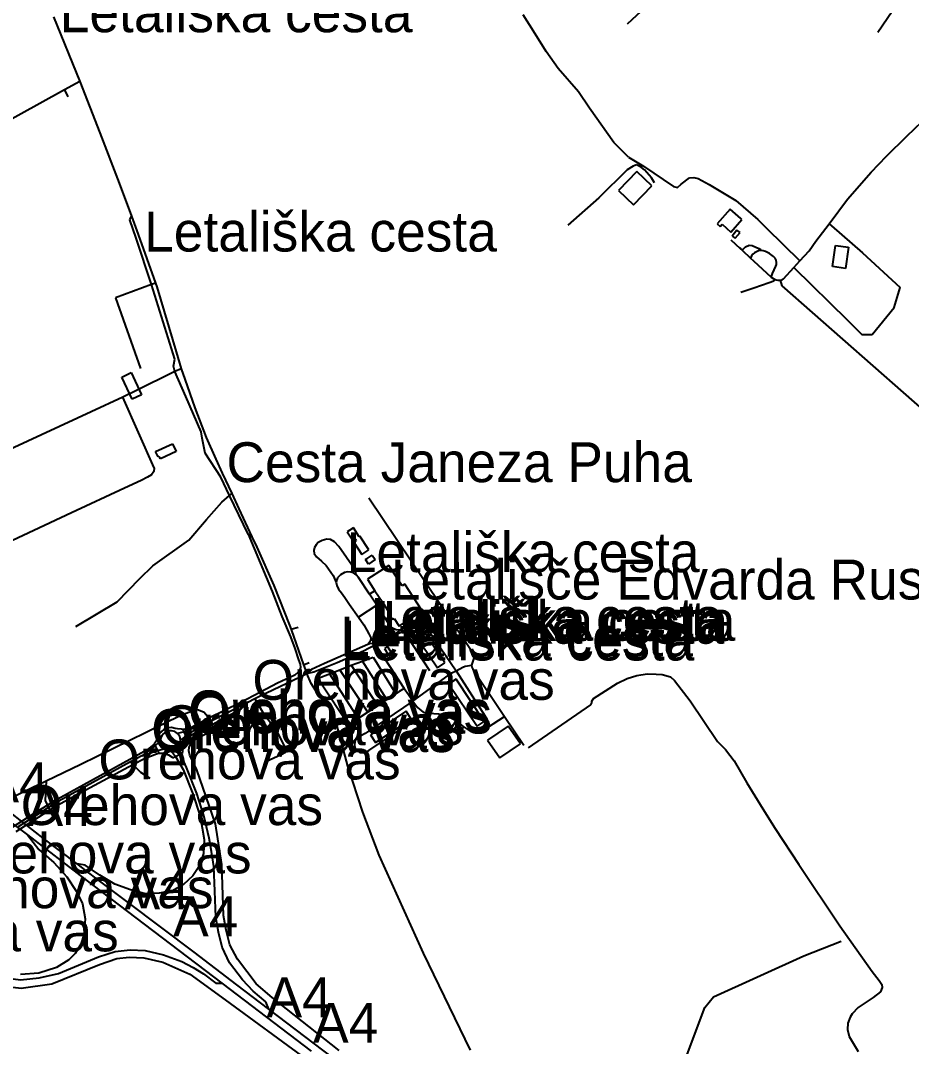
# Model space of a CAD drawing. Extents: x -8864 to 13231, y -7697 to 8949.
# Drawn here: x -880 to 506, y -921 to 676 of the extents above; entities that cross this region are included whole.
import ezdxf

# ---------------------------------------------------------------- set-up
doc = ezdxf.new("R2010")
doc.units = 0
for name, color, linetype in [('OSM_AEROWAY_HANGAR', 2, 'CONTINUOUS'), ('OSM_AEROWAY_TERMINAL', 2, 'CONTINUOUS'), ('OSM_BUILDING_HANGAR', 9, 'CONTINUOUS'), ('OSM_BUILDING_INDUSTRIAL', 9, 'CONTINUOUS'), ('OSM_BUILDING_TRANSFORMER_TOWER', 9, 'CONTINUOUS'), ('OSM_BUILDING_YES', 9, 'CONTINUOUS'), ('OSM_HIGHWAY_CYCLEWAY', 8, 'CONTINUOUS'), ('OSM_HIGHWAY_FOOTWAY', 8, 'CONTINUOUS'), ('OSM_HIGHWAY_MOTORWAY', 8, 'CONTINUOUS'), ('OSM_HIGHWAY_MOTORWAY_LINK', 8, 'CONTINUOUS'), ('OSM_HIGHWAY_PATH', 8, 'CONTINUOUS'), ('OSM_HIGHWAY_RESIDENTIAL', 8, 'CONTINUOUS'), ('OSM_HIGHWAY_SECONDARY', 8, 'CONTINUOUS'), ('OSM_HIGHWAY_SERVICE', 8, 'CONTINUOUS'), ('OSM_HIGHWAY_TRACK', 8, 'CONTINUOUS'), ('OSM_HIGHWAY_UNCLASSIFIED', 8, 'CONTINUOUS'), ('OSM_LABELS', 8, 'CONTINUOUS'), ('OSM_LEISURE_PITCH', 3, 'CONTINUOUS')]:
    doc.layers.add(name, color=color, linetype=linetype)

msp = doc.modelspace()

# ---------------------------------------------------------------- linework, layer by layer
at = {"layer": 'OSM_AEROWAY_HANGAR'}
for p, q in [((-256.722846, -269.125081), (-268.093444, -276.764172)), ((-243.185325, -289.284721), (-256.722846, -269.125081)), ((-268.093444, -276.764172), (-231.646274, -331.038416)), ((-240.260363, -287.316571), (-243.185325, -289.284721)), ((-235.788694, -293.988267), (-240.260363, -287.316571)), ((-238.705999, -295.945297), (-235.788694, -293.988267)), ((-220.275675, -323.399325), (-238.705999, -295.945297)), ((-231.646274, -331.038416), (-220.275675, -323.399325)), ((-121.401238, -421.851313), (-153.62942, -443.979103)), ((-102.572752, -449.294221), (-121.401238, -421.851313)), ((-153.62942, -443.979103), (-134.793277, -471.422011)), ((-134.793277, -471.422011), (-102.572752, -449.294221))]:
    msp.add_line(p, q, dxfattribs=at)
at = {"layer": 'OSM_AEROWAY_TERMINAL'}
for p, q in [((-307.1057, -172.063029), (-316.117952, -177.900763)), ((-286.607995, -203.675747), (-307.1057, -172.063029)), ((-316.117952, -177.900763), (-340.222089, -193.52365)), ((-340.222089, -193.52365), (-328.774921, -211.181405)), ((-282.434947, -200.97371), (-286.607995, -203.675747)), ((-255.344592, -242.771883), (-282.434947, -200.97371)), ((-328.774921, -211.181405), (-317.710602, -228.249826)), ((-317.710602, -228.249826), (-307.228211, -244.428688)), ((-307.228211, -244.428688), (-308.154705, -245.106977)), ((-308.154705, -245.106977), (-304.555929, -250.655604)), ((-304.555929, -250.655604), (-301.156235, -255.904004)), ((-301.156235, -255.904004), (-298.943371, -254.447351)), ((-298.943371, -254.447351), (-291.340001, -266.178415)), ((-279.04291, -258.139022), (-255.344592, -242.771883)), ((-291.340001, -266.178415), (-279.04291, -258.139022))]:
    msp.add_line(p, q, dxfattribs=at)
at = {"layer": 'OSM_BUILDING_HANGAR'}
for p, q in [((78.445644, 441.354903), (49.808581, 411.532424)), ((101.82237, 418.915767), (78.445644, 441.354903)), ((73.185307, 389.093287), (101.82237, 418.915767)), ((49.808581, 411.532424), (73.185307, 389.093287))]:
    msp.add_line(p, q, dxfattribs=at)
at = {"layer": 'OSM_BUILDING_INDUSTRIAL'}
for p, q in [((-722.771902, 121.258068), (-708.108807, 128.174392)), ((-708.108807, 128.174392), (-691.80712, 93.58165)), ((-706.470215, 86.676445), (-722.771902, 121.258068)), ((-691.80712, 93.58165), (-706.470215, 86.676445))]:
    msp.add_line(p, q, dxfattribs=at)
at = {"layer": 'OSM_BUILDING_TRANSFORMER_TOWER'}
for p, q in [((-670.053672, 5.570866), (-643.86684, 17.591037)), ((-643.86684, 17.591037), (-638.162398, 5.170564)), ((-666.163932, -2.891068), (-670.053672, 5.570866)), ((-638.162398, 5.170564), (-662.695326, -6.082362)), ((-664.510027, -2.134943), (-666.163932, -2.891068)), ((-662.695326, -6.082362), (-664.510027, -2.134943))]:
    msp.add_line(p, q, dxfattribs=at)
at = {"layer": 'OSM_BUILDING_YES'}
for p, q in [((223.629427, 382.67734), (203.315489, 359.704468)), ((240.306305, 367.921773), (223.629427, 382.67734)), ((242.166949, 366.276088), (240.306305, 367.921773)), ((203.315489, 359.704468), (208.185321, 355.390105)), ((208.185321, 355.390105), (211.393591, 359.01506)), ((211.393591, 359.01506), (225.06128, 346.928171)), ((225.06128, 346.928171), (242.166949, 366.276088)), ((234.287928, 350.052749), (227.090377, 340.623419)), ((227.090377, 340.623419), (231.562047, 337.387646)), ((231.562047, 337.387646), (239.142446, 346.450033)), ((239.142446, 346.450033), (234.287928, 350.052749)), ((-362.434956, -113.31875), (-371.891312, -119.523427)), ((-371.891312, -119.523427), (-362.741234, -133.456151)), ((-353.33082, -127.173638), (-362.434956, -113.31875)), ((-352.297129, -126.495349), (-353.33082, -127.173638)), ((-338.361446, -147.72246), (-352.297129, -126.495349)), ((-362.741234, -133.456151), (-359.264971, -131.176655)), ((-357.871402, -133.289359), (-361.79177, -135.869081)), ((-361.79177, -135.869081), (-349.28794, -154.894533)), ((-359.264971, -131.176655), (-357.871402, -133.289359)), ((-349.28794, -154.894533), (-346.255781, -152.915263)), ((-346.255781, -152.915263), (-338.361446, -147.72246)), ((-340.918874, -161.043612), (-333.016882, -155.850809)), ((-333.016882, -155.850809), (-328.438015, -162.822731)), ((-343.537557, -162.767134), (-340.918874, -161.043612)), ((-338.95869, -169.727936), (-343.537557, -162.767134)), ((-328.438015, -162.822731), (-338.95869, -169.727936)), ((-309.150111, -298.191435), (-314.234338, -301.404968)), ((-314.234338, -301.404968), (-307.128671, -312.646775)), ((-302.044444, -309.433242), (-309.150111, -298.191435)), ((-307.128671, -312.646775), (-302.044444, -309.433242)), ((-202.710589, -349.063114), (-209.517634, -353.633225)), ((-158.78256, -414.579165), (-202.710589, -349.063114)), ((-209.517634, -353.633225), (-213.828507, -356.524293)), ((-213.828507, -356.524293), (-169.900478, -422.040344)), ((-280.32928, -398.90068), (-335.811675, -435.617245)), ((-272.335405, -410.998688), (-280.32928, -398.90068)), ((-327.8178, -447.704133), (-272.335405, -410.998688)), ((-169.900478, -422.040344), (-158.78256, -414.579165)), ((-335.811675, -435.617245), (-327.8178, -447.704133))]:
    msp.add_line(p, q, dxfattribs=at)
at = {"layer": 'OSM_HIGHWAY_CYCLEWAY'}
for p, q in [((-538.353811, -385.546169), (-587.098074, -409.753305)), ((-581.117981, -419.115918), (-536.278773, -394.441763)), ((-526.830073, -384.790044), (-538.353811, -385.546169)), ((-536.278773, -394.441763), (-526.830073, -384.790044)), ((-587.098074, -409.753305), (-615.513084, -424.809098)), ((-660.849996, -430.346605), (-663.828557, -432.815132)), ((-657.412017, -427.366581), (-660.849996, -430.346605)), ((-652.634069, -425.365072), (-657.412017, -427.366581)), ((-645.543716, -424.353199), (-652.634069, -425.365072)), ((-639.586594, -425.520745), (-645.543716, -424.353199)), ((-635.796395, -426.443663), (-639.586594, -425.520745)), ((-629.877558, -426.72165), (-635.796395, -426.443663)), ((-627.22059, -427.266506), (-629.877558, -426.72165)), ((-615.513084, -424.809098), (-627.22059, -427.266506)), ((-625.796393, -430.758026), (-627.22059, -427.266506)), ((-622.297159, -437.485319), (-625.796393, -430.758026)), ((-620.788736, -440.242954), (-595.834675, -424.631186)), ((-595.834675, -424.631186), (-581.117981, -419.115918)), ((-668.03989, -443.656638), (-670.298695, -447.137039)), ((-665.627945, -436.929345), (-668.03989, -443.656638)), ((-663.828557, -432.815132), (-665.627945, -436.929345)), ((-626.600375, -449.661164), (-625.153208, -445.780461)), ((-625.153208, -445.780461), (-620.788736, -440.242954)), ((-620.788736, -440.242954), (-622.297159, -437.485319)), ((-683.078176, -458.690192), (-710.191502, -473.690388)), ((-672.090426, -450.228258), (-683.078176, -458.690192)), ((-670.298695, -447.137039), (-672.090426, -450.228258)), ((-672.090426, -450.228258), (-670.719829, -452.630068)), ((-670.719829, -452.630068), (-667.350762, -459.82438)), ((-667.350762, -459.82438), (-665.306352, -463.916353)), ((-627.940345, -463.10463), (-627.672351, -456.677564)), ((-627.672351, -456.677564), (-626.600375, -449.661164)), ((-710.191502, -473.690388), (-827.986308, -538.561508)), ((-705.658577, -481.896573), (-687.611102, -472.144778)), ((-687.611102, -472.144778), (-668.499308, -464.86151)), ((-668.499308, -464.86151), (-665.306352, -463.916353)), ((-665.306352, -463.916353), (-658.024575, -464.238819)), ((-658.024575, -464.238819), (-649.95413, -466.585032)), ((-649.95413, -466.585032), (-644.265002, -470.399018)), ((-644.265002, -470.399018), (-642.496242, -471.199621)), ((-642.496242, -471.199621), (-639.21906, -469.298188)), ((-639.21906, -469.298188), (-631.20987, -465.183976)), ((-631.20987, -465.183976), (-627.940345, -463.10463)), ((-824.678498, -546.011568), (-705.658577, -481.896573)), ((-827.986308, -538.561508), (-858.468701, -557.486884)), ((-858.468701, -557.486884), (-903.039915, -586.041741)), ((-886.853084, -586.0751), (-824.678498, -546.011568))]:
    msp.add_line(p, q, dxfattribs=at)
at = {"layer": 'OSM_HIGHWAY_FOOTWAY'}
for p, q in [((-328.774921, -211.181405), (-337.166959, -216.507642)), ((-325.964814, -233.85405), (-354.487022, -252.334647)), ((-317.710602, -228.249826), (-325.964814, -233.85405)), ((-304.555929, -250.655604), (-311.906619, -255.448105))]:
    msp.add_line(p, q, dxfattribs=at)
at = {"layer": 'OSM_HIGHWAY_MOTORWAY'}
for p, q in [((-1006.370708, -489.84701), (-869.418166, -591.212305)), ((-845.245116, -596.127121), (-892.741293, -559.088091)), ((-869.418166, -591.212305), (-780.727498, -659.474871)), ((-792.11341, -636.413043), (-845.245116, -596.127121)), ((-765.091968, -656.884029), (-792.11341, -636.413043)), ((-780.727498, -659.474871), (-566.860705, -822.030734)), ((-610.091951, -773.849972), (-765.091968, -656.884029)), ((-543.790259, -824.832846), (-610.091951, -773.849972)), ((-566.860705, -822.030734), (-428.101119, -928.099575)), ((-494.081218, -862.739197), (-543.790259, -824.832846)), ((-355.949503, -966.78429), (-494.081218, -862.739197))]:
    msp.add_line(p, q, dxfattribs=at)
at = {"layer": 'OSM_HIGHWAY_MOTORWAY_LINK'}
for p, q in [((-645.099611, -460.791776), (-639.21906, -469.298188)), ((-631.20987, -465.183976), (-634.24203, -454.531502)), ((-639.21906, -469.298188), (-627.419671, -489.724696)), ((-621.91431, -486.399968), (-631.20987, -465.183976)), ((-627.419671, -489.724696), (-612.281844, -527.386418)), ((-605.750449, -526.641412), (-621.91431, -486.399968)), ((-595.084292, -560.978405), (-605.750449, -526.641412)), ((-612.281844, -527.386418), (-600.980158, -562.201549)), ((-600.980158, -562.201549), (-594.60956, -598.406617)), ((-586.661626, -596.104882), (-595.084292, -560.978405)), ((-869.418166, -591.212305), (-851.653999, -613.751517)), ((-594.60956, -598.406617), (-595.689193, -620.200823)), ((-583.024566, -617.009528), (-586.661626, -596.104882)), ((-851.653999, -613.751517), (-828.407442, -634.011233)), ((-595.689193, -620.200823), (-601.967907, -639.448665)), ((-579.709099, -640.549494), (-583.024566, -617.009528)), ((-828.407442, -634.011233), (-807.955678, -656.517086)), ((-779.418156, -638.214401), (-792.11341, -636.413043)), ((-757.02918, -653.892886), (-779.418156, -638.214401)), ((-733.277263, -668.070239), (-757.02918, -653.892886)), ((-601.967907, -639.448665), (-612.389041, -655.082671)), ((-577.756572, -678.667115), (-579.709099, -640.549494)), ((-807.955678, -656.517086), (-793.055217, -679.456599)), ((-709.310951, -676.787921), (-733.277263, -668.070239)), ((-626.89134, -668.359346), (-643.935752, -678.378008)), ((-612.389041, -655.082671), (-626.89134, -668.359346)), ((-793.055217, -679.456599), (-784.042965, -698.626605)), ((-685.582005, -683.025956), (-709.310951, -676.787921)), ((-664.716765, -682.036322), (-685.582005, -683.025956)), ((-643.935752, -678.378008), (-664.716765, -682.036322)), ((-576.255806, -719.375578), (-577.756572, -678.667115)), ((-784.042965, -698.626605), (-779.517697, -721.999778)), ((-779.517697, -721.999778), (-781.799473, -746.785127)), ((-572.243554, -742.526362), (-576.255806, -719.375578)), ((-781.799473, -746.785127), (-786.393655, -761.107034)), ((-566.278776, -766.210881), (-572.243554, -742.526362)), ((-786.393655, -761.107034), (-795.359965, -775.762525)), ((-555.038346, -790.406897), (-566.278776, -766.210881)), ((-795.359965, -775.762525), (-805.038373, -785.480962)), ((-796.056749, -796.555977), (-758.797939, -780.944209)), ((-758.797939, -780.944209), (-732.863787, -773.004891)), ((-732.863787, -773.004891), (-709.494718, -770.414049)), ((-709.494718, -770.414049), (-686.110336, -771.203533)), ((-686.110336, -771.203533), (-657.649383, -777.908587)), ((-657.649383, -777.908587), (-629.356884, -788.527703)), ((-824.479417, -797.901435), (-851.531487, -806.318891)), ((-805.038373, -785.480962), (-824.479417, -797.901435)), ((-821.255833, -806.963822), (-796.056749, -796.555977)), ((-629.356884, -788.527703), (-611.500833, -797.80136)), ((-611.500833, -797.80136), (-595.382914, -807.475318)), ((-534.923489, -816.660019), (-555.038346, -790.406897)), ((-928.683104, -810.433103), (-880.038382, -817.07144)), ((-851.531487, -806.318891), (-880.4978, -808.620626)), ((-880.038382, -817.07144), (-851.217551, -813.891266)), ((-851.217551, -813.891266), (-821.255833, -806.963822)), ((-595.382914, -807.475318), (-576.60037, -821.930659)), ((-576.60037, -821.930659), (-566.860705, -822.030734)), ((-518.085815, -834.495685), (-534.923489, -816.660019)), ((-498.514603, -851.085969), (-518.085815, -834.495685)), ((-494.081218, -862.739197), (-498.514603, -851.085969))]:
    msp.add_line(p, q, dxfattribs=at)
at = {"layer": 'OSM_HIGHWAY_PATH'}
for p, q in [((-710.199159, 365.986982), (-707.733615, 371.457772)), ((-700.084304, 337.676753), (-710.199159, 365.986982)), ((-676.684607, 265.455648), (-700.084304, 337.676753)), ((239.364498, 321.331099), (241.148572, 322.865589)), ((322.718259, 291.664293), (406.562066, 209.924902)), ((291.814733, 271.148829), (294.42576, 272.939067)), ((-640.283378, 149.323667), (-676.684607, 265.455648)), ((240.137852, 253.324282), (260.658528, 260.38516)), ((260.658528, 260.38516), (284.663125, 268.469031)), ((284.663125, 268.469031), (291.814733, 271.148829)), ((478.851507, 229.639763), (488.261922, 260.852178)), ((444.755026, 187.330093), (478.851507, 229.639763)), ((406.562066, 209.924902), (428.736647, 187.330093)), ((428.736647, 187.330093), (444.755026, 187.330093)), ((-642.312475, 138.059621), (-640.283378, 149.323667)), ((-640.053669, 129.820077), (-642.312475, 138.059621)), ((-622.955658, 90.968569), (-640.053669, 129.820077)), ((-599.264997, 36.082754), (-622.955658, 90.968569)), ((-597.81783, 26.264242), (-599.264997, 36.082754)), ((-592.810172, 2.768754), (-597.81783, 26.264242)), ((-568.736663, -34.40371), (-592.810172, 2.768754)), ((-555.091945, -62.90297), (-568.736663, -34.40371)), ((-525.98015, -123.003828), (-555.091945, -62.90297)), ((-520.260394, -127.173638), (-525.98015, -123.003828)), ((-525.98015, -123.003828), (-488.828538, -212.615819)), ((-488.828538, -212.615819), (-473.545228, -251.567402)), ((-473.545228, -251.567402), (-460.436498, -283.046686)), ((-460.436498, -283.046686), (-453.506941, -301.36049)), ((-453.506941, -301.36049), (-447.549819, -318.640182)), ((-447.549819, -318.640182), (-445.421182, -325.70106)), ((-445.474781, -333.918365), (-448.23129, -338.065935)), ((-444.724398, -330.5158), (-445.474781, -333.918365)), ((-445.421182, -325.70106), (-444.724398, -330.5158)), ((-453.614139, -342.524852), (-480.336959, -355.178835)), ((-448.23129, -338.065935), (-453.614139, -342.524852)), ((-448.23129, -338.065935), (-445.268043, -345.149052)), ((-480.336959, -355.178835), (-506.98321, -369.167156)), ((-506.98321, -369.167156), (-538.353811, -385.546169))]:
    msp.add_line(p, q, dxfattribs=at)
at = {"layer": 'OSM_HIGHWAY_RESIDENTIAL'}
for p, q in [((64.119456, 671.11698), (92.381327, 697.236668)), ((475.827005, 690.4093), (453.706022, 657.462243)), ((498.866824, 496.129524), (522.5192, 519.01344)), ((466.983206, 465.295171), (498.866824, 496.129524))]:
    msp.add_line(p, q, dxfattribs=at)
at = {"layer": 'OSM_HIGHWAY_SECONDARY'}
for p, q in [((-828.897488, 681.813932), (-788.04756, 581.193643)), ((-788.04756, 581.193643), (-756.868383, 501.544717)), ((-756.868383, 501.544717), (-726.523816, 422.929903)), ((-726.523816, 422.929903), (-707.733615, 371.457772)), ((-707.733615, 371.457772), (-697.450306, 343.269858)), ((-697.450306, 343.269858), (-670.405893, 267.623949)), ((-670.405893, 267.623949), (-668.346168, 261.819574)), ((-668.346168, 261.819574), (-637.986288, 160.387562)), ((-637.986288, 160.387562), (-630.09961, 134.056604)), ((-630.09961, 134.056604), (-624.425796, 117.766547)), ((-624.425796, 117.766547), (-609.31094, 73.388652)), ((-609.31094, 73.388652), (-591.531459, 27.17604)), ((-591.531459, 27.17604), (-576.393631, -6.393708)), ((-576.393631, -6.393708), (-566.332375, -28.310228)), ((-566.332375, -28.310228), (-551.676937, -59.900707)), ((-551.676937, -59.900707), (-540.650902, -83.651943)), ((-540.650902, -83.651943), (-520.260394, -127.173638)), ((-520.260394, -127.173638), (-512.710623, -143.274663)), ((-512.710623, -143.274663), (-486.217511, -203.230967)), ((-486.217511, -203.230967), (-461.730525, -264.699523)), ((-461.730525, -264.699523), (-459.372179, -271.360099)), ((-459.372179, -271.360099), (-439.800967, -326.590619)), ((-439.800967, -326.590619), (-434.961763, -340.256476)), ((-497.603424, -369.978879), (-445.268043, -345.149052)), ((-445.268043, -345.149052), (-434.961763, -340.256476)), ((-526.830073, -384.790044), (-515.827009, -379.219178)), ((-515.827009, -379.219178), (-497.603424, -369.978879)), ((-583.828548, -413.689605), (-526.830073, -384.790044)), ((-603.453359, -422.751992), (-583.828548, -413.689605)), ((-650.872966, -429.546002), (-655.78874, -431.725422)), ((-645.505431, -429.13458), (-650.872966, -429.546002)), ((-640.306349, -430.524517), (-645.505431, -429.13458)), ((-635.872964, -433.571258), (-640.306349, -430.524517)), ((-625.796393, -430.758026), (-635.872964, -433.571258)), ((-603.453359, -422.751992), (-625.796393, -430.758026)), ((-622.297159, -437.485319), (-611.363007, -429.423687)), ((-611.363007, -429.423687), (-603.453359, -422.751992)), ((-662.88675, -445.546952), (-670.719829, -452.630068)), ((-662.159338, -440.209595), (-662.88675, -445.546952)), ((-662.88675, -445.546952), (-662.113396, -449.916912)), ((-659.701451, -435.417094), (-662.159338, -440.209595)), ((-655.78874, -431.725422), (-659.701451, -435.417094)), ((-632.54984, -438.252564), (-635.872964, -433.571258)), ((-631.102673, -443.812311), (-632.54984, -438.252564)), ((-631.699916, -449.449893), (-631.102673, -443.812311)), ((-631.102673, -443.812311), (-622.297159, -437.485319)), ((-691.615696, -468.397509), (-667.350762, -459.82438)), ((-681.822433, -461.180958), (-691.615696, -468.397509)), ((-670.719829, -452.630068), (-681.822433, -461.180958)), ((-667.350762, -459.82438), (-657.182308, -457.20018)), ((-662.113396, -449.916912), (-660.160869, -453.90881)), ((-660.160869, -453.90881), (-657.182308, -457.20018)), ((-657.182308, -457.20018), (-653.537591, -459.490795)), ((-653.537591, -459.490795), (-649.402828, -460.71394)), ((-649.402828, -460.71394), (-645.099611, -460.791776)), ((-645.099611, -460.791776), (-640.957191, -459.713185)), ((-640.957191, -459.713185), (-637.243562, -457.578243)), ((-637.243562, -457.578243), (-634.24203, -454.531502)), ((-634.24203, -454.531502), (-631.699916, -449.449893)), ((-709.21141, -477.393179), (-826.378345, -541.975192)), ((-691.615696, -468.397509), (-709.21141, -477.393179)), ((-883.644814, -578.369291), (-826.378345, -541.975192))]:
    msp.add_line(p, q, dxfattribs=at)
at = {"layer": 'OSM_HIGHWAY_SERVICE'}
for p, q in [((242.266489, 318.695779), (247.69528, 323.921941)), ((247.69528, 323.921941), (253.108757, 326.434946)), ((253.108757, 326.434946), (258.124071, 325.890091)), ((258.124071, 325.890091), (268.56052, 321.153187)), ((268.56052, 321.153187), (270.93418, 319.585339)), ((270.93418, 319.585339), (271.516109, 318.02861)), ((257.036782, 309.766827), (255.627899, 306.553293)), ((259.004623, 312.357668), (257.036782, 309.766827)), ((261.730503, 314.681642), (259.004623, 312.357668)), ((264.724378, 316.327327), (261.730503, 314.681642)), ((267.90202, 317.58383), (264.724378, 316.327327)), ((271.516109, 318.02861), (267.90202, 317.58383)), ((275.321623, 317.494874), (271.516109, 318.02861)), ((278.851485, 316.471881), (275.321623, 317.494874)), ((285.015345, 313.380662), (278.851485, 316.471881)), ((291.31703, 309.088538), (285.015345, 313.380662)), ((294.004626, 306.453218), (291.31703, 309.088538)), ((295.520706, 303.150729), (294.004626, 306.453218)), ((289.869863, 282.446233), (292.465576, 287.928143)), ((292.465576, 287.928143), (294.946434, 293.888191)), ((294.946434, 293.888191), (295.949497, 296.656945)), ((295.949497, 299.548013), (295.520706, 303.150729)), ((295.949497, 296.656945), (295.949497, 299.548013)), ((287.83311, 276.897606), (289.869863, 282.446233)), ((-676.684607, 265.455648), (-732.60345, 244.395329)), ((-670.405893, 267.623949), (-676.684607, 265.455648)), ((-732.60345, 244.395329), (-693.361485, 134.823849)), ((-640.053669, 129.820077), (-701.753523, 99.563937)), ((-630.09961, 134.056604), (-640.053669, 129.820077)), ((-701.753523, 99.563937), (-721.087369, 90.07901)), ((-721.087369, 90.07901), (-989.663202, -34.336993)), ((-672.243565, -19.859414), (-721.087369, 90.07901)), ((-676.317073, -30.67868), (-682.580473, -34.570503)), ((-672.825495, -25.541475), (-676.317073, -30.67868)), ((-672.243565, -19.859414), (-672.825495, -25.541475)), ((-692.335451, -39.507557), (-718.568226, -51.772358)), ((-682.580473, -34.570503), (-692.335451, -39.507557)), ((-718.568226, -51.772358), (-801.179261, -90.234683)), ((-338.20065, -66.650239), (-228.124068, -231.118655)), ((-801.179261, -90.234683), (-933.698418, -152.281452)), ((-420.505406, -139.783142), (-423.078148, -143.986311)), ((-416.9832, -136.258263), (-420.505406, -139.783142)), ((-411.156247, -133.278239), (-416.9832, -136.258263)), ((-403.836185, -131.243372), (-411.156247, -133.278239)), ((-398.009232, -131.654793), (-403.836185, -131.243372)), ((-391.638634, -135.046238), (-398.009232, -131.654793)), ((-385.137868, -142.218311), (-391.638634, -135.046238)), ((-361.156242, -176.911128), (-385.137868, -142.218311)), ((-423.078148, -143.986311), (-423.889786, -148.867768)), ((-423.889786, -148.867768), (-423.215973, -153.20437)), ((-423.215973, -153.20437), (-419.961761, -158.619563)), ((-419.961761, -158.619563), (-412.23588, -165.2579)), ((-412.23588, -165.2579), (-404.509999, -171.896237)), ((-404.509999, -171.896237), (-393.675388, -187.6192)), ((-393.675388, -187.6192), (-388.928067, -198.316152)), ((-386.868343, -191.077362), (-388.223626, -194.057386)), ((-382.396673, -186.329339), (-386.868343, -191.077362)), ((-376.1639, -182.937893), (-382.396673, -186.329339)), ((-371.41658, -181.992736), (-376.1639, -182.937893)), ((-366.408922, -182.12617), (-371.41658, -181.992736)), ((-362.343072, -183.349315), (-366.408922, -182.12617)), ((-358.108768, -186.329339), (-362.343072, -183.349315)), ((-358.851494, -181.114297), (-361.156242, -176.911128)), ((-358.108768, -186.329339), (-358.851494, -181.114297)), ((-354.349197, -190.799375), (-358.108768, -186.329339)), ((-337.166959, -216.507642), (-354.349197, -190.799375)), ((-388.223626, -194.057386), (-388.928067, -198.316152)), ((-388.928067, -198.316152), (-388.124086, -203.331043)), ((-388.124086, -203.331043), (-385.375234, -208.824072)), ((-385.375234, -208.824072), (-380.849965, -214.750762)), ((-380.849965, -214.750762), (-375.834651, -221.667086)), ((-375.834651, -221.667086), (-368.246595, -232.497472)), ((-325.964814, -233.85405), (-337.166959, -216.507642)), ((-368.246595, -232.497472), (-354.487022, -252.334647)), ((-315.865272, -249.476937), (-325.964814, -233.85405)), ((-259.165419, -252.690471), (-228.124068, -231.118655)), ((-228.124068, -231.118655), (-176.117937, -308.476965)), ((-354.487022, -252.334647), (-346.355321, -264.53273)), ((-311.906619, -255.448105), (-315.865272, -249.476937)), ((-303.951029, -267.757383), (-311.906619, -255.448105)), ((-275.375222, -263.776605), (-259.165419, -252.690471)), ((-259.165419, -252.690471), (-202.549793, -335.719723)), ((-448.353801, -268.446792), (-459.372179, -271.360099)), ((-346.355321, -264.53273), (-341.477832, -272.805633)), ((-302.557461, -273.761909), (-303.951029, -267.757383)), ((-300.58962, -270.148074), (-303.951029, -267.757383)), ((-295.94184, -271.938313), (-300.58962, -270.148074)), ((-289.058225, -272.827872), (-275.375222, -263.776605)), ((-341.477832, -272.805633), (-338.223621, -278.35426)), ((-338.223621, -278.35426), (-335.268031, -284.614534)), ((-335.268031, -284.614534), (-335.681507, -289.229124)), ((-335.268031, -284.614534), (-330.804018, -287.950382)), ((-335.268031, -284.614534), (-327.879056, -295.155813)), ((-319.479361, -290.541224), (-309.364506, -284.981477)), ((-309.364506, -284.981477), (-305.658533, -282.857654)), ((-305.658533, -282.857654), (-293.116418, -275.71894)), ((-305.658533, -282.857654), (-303.698349, -279.099266)), ((-305.658533, -282.857654), (-303.269559, -283.202359)), ((-303.698349, -279.099266), (-302.557461, -273.761909)), ((-303.269559, -283.202359), (-300.76573, -282.479592)), ((-300.76573, -282.479592), (-298.261901, -281.234208)), ((-298.261901, -281.234208), (-291.47017, -277.119996)), ((-289.058225, -272.827872), (-295.94184, -271.938313)), ((-293.116418, -275.71894), (-289.058225, -272.827872)), ((-291.47017, -277.119996), (-289.234335, -276.319393)), ((-289.234335, -276.319393), (-287.266494, -275.774538)), ((-286.378286, -274.351243), (-289.058225, -272.827872)), ((-287.266494, -275.774538), (-283.353783, -276.530663)), ((-283.353783, -276.530663), (-286.378286, -274.351243)), ((-283.353783, -276.530663), (-279.127136, -281.556674)), ((-279.127136, -281.556674), (-244.104162, -335.519572)), ((-339.89284, -294.777751), (-407.480902, -324.511274)), ((-346.48549, -304.66298), (-327.879056, -295.155813)), ((-337.94797, -292.420418), (-339.89284, -294.777751)), ((-335.581966, -293.643562), (-339.89284, -294.777751)), ((-335.681507, -289.229124), (-337.94797, -292.420418)), ((-332.810144, -293.754757), (-335.581966, -293.643562)), ((-327.879056, -295.155813), (-332.810144, -293.754757)), ((-330.804018, -287.950382), (-327.618719, -289.74062)), ((-327.879056, -295.155813), (-319.479361, -290.541224)), ((-327.879056, -295.155813), (-283.399725, -363.17375)), ((-327.618719, -289.74062), (-323.767264, -290.674658)), ((-323.767264, -290.674658), (-319.479361, -290.541224)), ((-387.672324, -322.954545), (-346.48549, -304.66298)), ((-348.116424, -320.752885), (-331.853023, -314.681642)), ((-331.853023, -314.681642), (-296.301717, -371.824715)), ((-175.758059, -317.672786), (-178.889759, -327.035399)), ((-176.117937, -308.476965), (-175.237385, -311.356914)), ((-175.038304, -314.692762), (-175.758059, -317.672786)), ((-175.237385, -311.356914), (-175.038304, -314.692762)), ((-439.800967, -326.590619), (-431.171563, -322.887828)), ((-427.297137, -333.707094), (-434.961763, -340.256476)), ((-407.480902, -324.511274), (-427.297137, -333.707094)), ((-423.989327, -337.721231), (-387.672324, -322.954545)), ((-399.55594, -340.445507), (-383.445678, -334.296427)), ((-383.445678, -334.296427), (-365.704481, -327.057638)), ((-339.862212, -400.290616), (-383.445678, -334.296427)), ((-365.704481, -327.057638), (-348.116424, -320.752885)), ((-365.704481, -327.057638), (-324.456391, -390.249715)), ((-310.290999, -380.753668), (-348.116424, -320.752885)), ((-202.549793, -335.719723), (-192.036775, -330.08214)), ((-192.036775, -330.08214), (-188.598796, -328.77004)), ((-188.598796, -328.77004), (-184.877509, -327.913839)), ((-184.877509, -327.913839), (-178.889759, -327.035399)), ((-178.889759, -327.035399), (-178.323144, -330.326769)), ((-178.323144, -330.326769), (-176.676895, -333.529182)), ((-176.676895, -333.529182), (-127.098023, -406.917834)), ((-434.961763, -340.256476), (-423.989327, -337.721231)), ((-415.589632, -346.73914), (-399.55594, -340.445507)), ((-413.016891, -355.145476), (-415.589632, -346.73914)), ((-399.55594, -340.445507), (-355.19912, -410.098009)), ((-269.992373, -383.022044), (-209.027588, -339.200124)), ((-209.027588, -339.200124), (-202.549793, -335.719723)), ((-202.549793, -335.719723), (-157.312422, -406.528652)), ((-369.961756, -420.016596), (-413.016891, -355.145476)), ((-283.399725, -363.17375), (-291.018409, -368.299836)), ((-283.399725, -363.17375), (-276.860674, -372.947784)), ((-269.992373, -383.022044), (-344.019946, -433.415585)), ((-310.290999, -380.753668), (-324.456391, -390.249715)), ((-296.301717, -371.824715), (-310.290999, -380.753668)), ((-291.018409, -368.299836), (-296.301717, -371.824715)), ((-276.860674, -372.947784), (-269.992373, -383.022044)), ((-269.992373, -383.022044), (-262.833107, -392.951751)), ((-324.456391, -390.249715), (-339.862212, -400.290616)), ((-262.833107, -392.951751), (-253.85914, -400.146063)), ((-355.19912, -410.098009), (-369.961756, -420.016596)), ((-339.862212, -400.290616), (-355.19912, -410.098009)), ((-253.85914, -400.146063), (-244.617178, -401.991899)), ((-244.617178, -401.991899), (-230.030653, -403.026012)), ((-230.030653, -403.026012), (-218.736624, -405.283269)), ((-218.736624, -405.283269), (-205.390528, -411.854889)), ((-205.390528, -411.854889), (-191.569699, -422.729753)), ((-163.905072, -430.958177), (-127.098023, -406.917834)), ((-127.098023, -406.917834), (-97.320072, -451.584836)), ((-338.269562, -460.124606), (-273.30784, -416.358283)), ((-191.569699, -422.729753), (-180.742746, -429.723914)), ((-180.742746, -429.723914), (-168.828502, -431.158328)), ((-168.828502, -431.158328), (-163.905072, -430.958177)), ((-359.977069, -446.147404), (-360.650882, -451.907301)), ((-357.304787, -440.810048), (-359.977069, -446.147404)), ((-344.019946, -433.415585), (-357.304787, -440.810048)), ((-360.650882, -451.907301), (-359.41811, -456.633086)), ((-359.41811, -456.633086), (-356.278753, -459.702066)), ((-356.278753, -459.702066), (-352.166961, -463.193586)), ((-352.166961, -463.193586), (-345.191462, -462.782165)), ((-345.191462, -462.782165), (-338.269562, -460.124606)), ((-709.21141, -477.393179), (-705.658577, -481.896573)), ((-705.658577, -481.896573), (-698.346172, -488.96857)), ((-698.346172, -488.96857), (-693.690735, -493.427487)), ((-693.690735, -493.427487), (-679.142494, -502.990251))]:
    msp.add_line(p, q, dxfattribs=at)
at = {"layer": 'OSM_HIGHWAY_TRACK'}
for p, q in [((-82.366012, 659.864053), (-98.315478, 685.172018)), ((-62.572748, 627.92887), (-82.366012, 659.864053)), ((-43.928029, 601.542314), (-62.572748, 627.92887)), ((-12.090354, 565.315007), (-43.928029, 601.542314)), ((-788.04756, 581.193643), (-811.960273, 568.09488)), ((-811.960273, 568.09488), (-1187.174709, 362.562178)), ((-811.960273, 568.09488), (-806.631023, 557.308972)), ((5.099541, 539.762413), (-12.090354, 565.315007)), ((43.062792, 486.511163), (5.099541, 539.762413)), ((65.834617, 463.571649), (43.062792, 486.511163)), ((65.834617, 463.571649), (76.079641, 457.278016)), ((72.687604, 449.294221), (63.614096, 443.979103)), ((78.116394, 451.807226), (72.687604, 449.294221)), ((76.079641, 457.278016), (88.81318, 449.52773)), ((81.225124, 449.983629), (78.116394, 451.807226)), ((85.93416, 447.392787), (81.225124, 449.983629)), ((90.643195, 443.967984), (85.93416, 447.392787)), ((88.81318, 449.52773), (135.872909, 417.703742)), ((63.614096, 443.979103), (19.640125, 400.079346)), ((101.638602, 431.158328), (90.643195, 443.967984)), ((106.033702, 423.341325), (101.638602, 431.158328)), ((147.810123, 421.506608), (160.490064, 431.202806)), ((160.490064, 431.202806), (167.373678, 431.814378)), ((167.373678, 431.814378), (174.150096, 430.480039)), ((135.872909, 417.703742), (141.669235, 416.336044)), ((141.669235, 416.336044), (147.810123, 421.506608)), ((174.150096, 430.480039), (191.194508, 420.928395)), ((191.194508, 420.928395), (232.580424, 395.987373)), ((19.640125, 400.079346), (-28.935685, 357.614004)), ((232.580424, 395.987373), (266.669248, 366.620793)), ((266.669248, 366.620793), (280.413507, 353.188446)), ((280.413507, 353.188446), (332.404324, 302.394603)), ((377.611068, 359.8935), (381.209843, 356.768922)), ((381.209843, 356.768922), (429.777995, 314.570447)), ((429.777995, 314.570447), (488.261922, 260.852178)), ((304.931121, 263.265108), (302.274153, 272.20518)), ((540.880611, 55.497388), (304.931121, 263.265108)), ((-567.258868, -73.577683), (-555.091945, -62.90297)), ((-555.091945, -62.90297), (-551.676937, -59.900707)), ((-591.087354, -100.275585), (-567.258868, -73.577683)), ((-618.6065, -132.310843), (-591.087354, -100.275585)), ((-674.402831, -172.574526), (-618.6065, -132.310843)), ((-694.594257, -192.289387), (-674.402831, -172.574526)), ((-729.854598, -228.438857), (-694.594257, -192.289387)), ((-794.448786, -267.190289), (-729.854598, -228.438857)), ((-428.292543, -355.523539), (-434.961763, -340.256476)), ((48.660036, -355.345627), (63.652381, -347.951164)), ((63.652381, -347.951164), (78.652382, -343.43665)), ((78.652382, -343.43665), (94.869842, -340.756853)), ((94.869842, -340.756853), (108.836153, -340.968123)), ((108.836153, -340.968123), (118.078114, -341.790966)), ((118.078114, -341.790966), (131.018391, -345.071216)), ((131.018391, -345.071216), (137.388989, -351.031264)), ((137.388989, -351.031264), (161.416557, -382.45495)), ((-418.208315, -371.135307), (-428.292543, -355.523539)), ((11.347628, -378.896713), (48.660036, -355.345627)), ((-499.60955, -406.728803), (-515.827009, -379.219178)), ((-396.056705, -398.911799), (-418.208315, -371.135307)), ((8.514549, -385.74632), (8.652375, -383.177717)), ((8.652375, -383.177717), (11.347628, -378.896713)), ((161.416557, -382.45495), (204.134785, -445.713744)), ((-605.758106, -396.109687), (-630.811708, -405.561256)), ((-594.670816, -400.635321), (-605.758106, -396.109687)), ((-387.863749, -421.929149), (-396.056705, -398.911799)), ((-89.992353, -455.943677), (7.159266, -388.870897)), ((7.159266, -388.870897), (8.514549, -385.74632)), ((-630.811708, -405.561256), (-684.624884, -431.847737)), ((-587.098074, -409.753305), (-594.670816, -400.635321)), ((-583.828548, -413.689605), (-587.098074, -409.753305)), ((-581.117981, -419.115918), (-583.828548, -413.689605)), ((-481.125627, -429.735033), (-499.60955, -406.728803)), ((-590.765762, -433.560138), (-581.217522, -428.067109)), ((-581.217522, -428.067109), (-581.117981, -419.115918)), ((-467.572793, -457.255777), (-481.125627, -429.735033)), ((-371.24047, -484.431817), (-387.863749, -421.929149)), ((-684.624884, -431.847737), (-786.179259, -481.474032)), ((-614.280313, -448.126674), (-605.405886, -440.821167)), ((-605.405886, -440.821167), (-590.765762, -433.560138)), ((204.134785, -445.713744), (216.661586, -458.445563)), ((-618.193024, -460.547147), (-617.825489, -454.475904)), ((-617.059792, -467.430113), (-618.193024, -460.547147)), ((-617.825489, -454.475904), (-614.280313, -448.126674)), ((-474.555948, -466.295925), (-467.986269, -462.593134)), ((-467.986269, -462.593134), (-467.572793, -457.255777)), ((216.661586, -458.445563), (229.808601, -475.903167)), ((-605.758106, -489.769174), (-617.059792, -467.430113)), ((-497.557482, -476.559217), (-474.555948, -466.295925)), ((229.808601, -475.903167), (249.724377, -510.206801)), ((-786.179259, -481.474032), (-840.114947, -507.438048)), ((-577.113387, -573.899255), (-605.758106, -489.769174)), ((-347.917343, -555.896797), (-371.24047, -484.431817)), ((-840.114947, -507.438048), (-862.993969, -518.446345)), ((-840.114947, -507.438048), (-842.05216, -537.749785)), ((249.724377, -510.206801), (274.578897, -550.470484)), ((-862.993969, -518.446345), (-888.767326, -530.855699)), ((-842.05216, -537.749785), (-830.964869, -561.167436)), ((-322.480893, -622.90286), (-347.917343, -555.896797)), ((274.578897, -550.470484), (293.882115, -581.271479)), ((-830.964869, -561.167436), (-820.283398, -564.036265)), ((-567.251211, -637.169169), (-577.113387, -573.899255)), ((293.882115, -581.271479), (330.84996, -637.14693)), ((-564.27265, -716.940409), (-567.251211, -637.169169)), ((-253.238925, -775.106475), (-322.480893, -622.90286)), ((330.84996, -637.14693), (394.517654, -732.652252)), ((-560.490108, -739.790966), (-564.27265, -716.940409)), ((394.517654, -732.652252), (444.831596, -803.71693)), ((-554.862236, -762.274581), (-560.490108, -739.790966)), ((-542.503888, -784.724836), (-554.862236, -762.274581)), ((338.30019, -779.576511), (396.623321, -756.570281)), ((-730.627952, -783.901994), (-711.416617, -781.80041)), ((-711.416617, -781.80041), (-688.292572, -782.489818)), ((-179.961735, -926.387173), (-253.238925, -775.106475)), ((197.817786, -843.246726), (338.30019, -779.576511)), ((-831.776508, -823.253878), (-757.144034, -792.931022)), ((-757.144034, -792.931022), (-730.627952, -783.901994)), ((-688.292572, -782.489818), (-658.851527, -789.161514)), ((-658.851527, -789.161514), (-616.952595, -808.053532)), ((-513.851511, -822.842457), (-542.503888, -784.724836)), ((-616.952595, -808.053532), (-561.807106, -847.98363)), ((444.831596, -803.71693), (455.513067, -817.694132)), ((-931.998571, -823.253878), (-879.012348, -829.825499)), ((-879.012348, -829.825499), (-831.776508, -823.253878)), ((-488.79791, -844.203003), (-513.851511, -822.842457)), ((455.513067, -817.694132), (459.82394, -824.265752)), ((460.444155, -828.780266), (457.565135, -835.351886)), ((459.82394, -824.265752), (460.444155, -828.780266)), ((-384.464055, -926.776355), (-488.79791, -844.203003)), ((184.264951, -860.092758), (197.817786, -843.246726)), ((446.064368, -844.191883), (423.062834, -860.003802)), ((457.565135, -835.351886), (446.064368, -844.191883)), ((-561.807106, -847.98363), (-435.811686, -940.342136)), ((155.513034, -937.328754), (184.264951, -860.092758)), ((423.062834, -860.003802), (413.820872, -869.655521)), ((410.329295, -874.992878), (406.837717, -884.444447)), ((413.820872, -869.655521), (410.329295, -874.992878)), ((406.837717, -884.444447), (406.431898, -894.307437)), ((406.431898, -894.307437), (408.690703, -905.19342)), ((408.690703, -905.19342), (422.856095, -928.399801))]:
    msp.add_line(p, q, dxfattribs=at)
at = {"layer": 'OSM_HIGHWAY_UNCLASSIFIED'}
for p, q in [((443.108778, 440.220715), (466.983206, 465.295171)), ((406.454869, 398.255749), (443.108778, 440.220715)), ((377.611068, 359.8935), (406.454869, 398.255749)), ((357.281816, 332.850893), (377.611068, 359.8935)), ((224.686089, 334.67449), (239.364498, 321.331099)), ((239.364498, 321.331099), (242.266489, 318.695779)), ((346.761141, 317.628308), (357.281816, 332.850893)), ((242.266489, 318.695779), (255.627899, 306.553293)), ((255.627899, 306.553293), (260.160825, 302.216691)), ((332.404324, 302.394603), (346.761141, 317.628308)), ((260.160825, 302.216691), (287.83311, 276.897606)), ((306.738165, 273.906463), (322.718259, 291.664293)), ((322.718259, 291.664293), (332.404324, 302.394603)), ((287.83311, 276.897606), (291.592681, 274.073255)), ((291.592681, 274.073255), (294.42576, 272.939067)), ((294.42576, 272.939067), (295.513049, 272.505407)), ((295.513049, 272.505407), (297.924994, 272.016149)), ((297.924994, 272.016149), (299.869865, 271.882715)), ((299.869865, 271.882715), (302.274153, 272.20518)), ((302.274153, 272.20518), (304.525301, 272.86123)), ((304.525301, 272.86123), (306.738165, 273.906463))]:
    msp.add_line(p, q, dxfattribs=at)
at = {"layer": 'OSM_LEISURE_PITCH'}
for p, q in [((383.185341, 293.098707), (387.748894, 325.967927)), ((387.748894, 325.967927), (407.657013, 323.199174)), ((407.657013, 323.199174), (403.085802, 290.329953)), ((403.085802, 290.329953), (383.185341, 293.098707))]:
    msp.add_line(p, q, dxfattribs=at)

# ---------------------------------------------------------------- texts
at = {"layer": 'OSM_LABELS'}
for s, p in [('Letališka cesta', (-819.208021, 657.947136)), ('Letališka cesta', (-687.941941, 316.674015)), ('Cesta Janeza Puha', (-559.856221, -42.269878)), ('Letališka cesta', (-372.707188, -182.249687)), ('Letališče Edvarda Rusjana Maribor', (-304.060141, -224.920233)), ('Letališka cesta', (-335.370996, -284.396442)), ('Letališka cesta', (-316.749673, -289.040819)), ('Letališka cesta', (-333.861981, -293.712562)), ('Letališka cesta', (-328.043072, -289.502121)), ('Letališka cesta', (-382.988706, -313.736601)), ('Letališka cesta', (-380.591836, -319.810015)), ('Orehova vas', (-519.434771, -381.045792)), ('Orehova vas', (-619.549241, -428.519525)), ('Orehova vas', (-617.029378, -433.601441)), ('Orehova vas', (-676.906649, -457.39497)), ('Orehova vas', (-674.532348, -462.361731)), ('Orehova vas', (-661.259211, -451.663274)), ('Orehova vas', (-759.141424, -504.914431)), ('A4', (-937.894437, -540.529658)), ('Orehova vas', (-879.889957, -575.982997)), ('A4', (-869.215667, -577.434123)), ('Orehova vas', (-991.187954, -651.191591)), ('Orehova vas', (-1050.326316, -705.316027)), ('A4', (-718.345135, -706.890455)), ('A4', (-642.791474, -749.174294)), ('Orehova vas', (-1197.778469, -772.487819)), ('A4', (-497.480912, -875.065154)), ('A4', (-425.015361, -914.761743))]:
    msp.add_text(s, height=62.042552, dxfattribs=at).set_placement(p)

doc.saveas('drawing.dxf')
